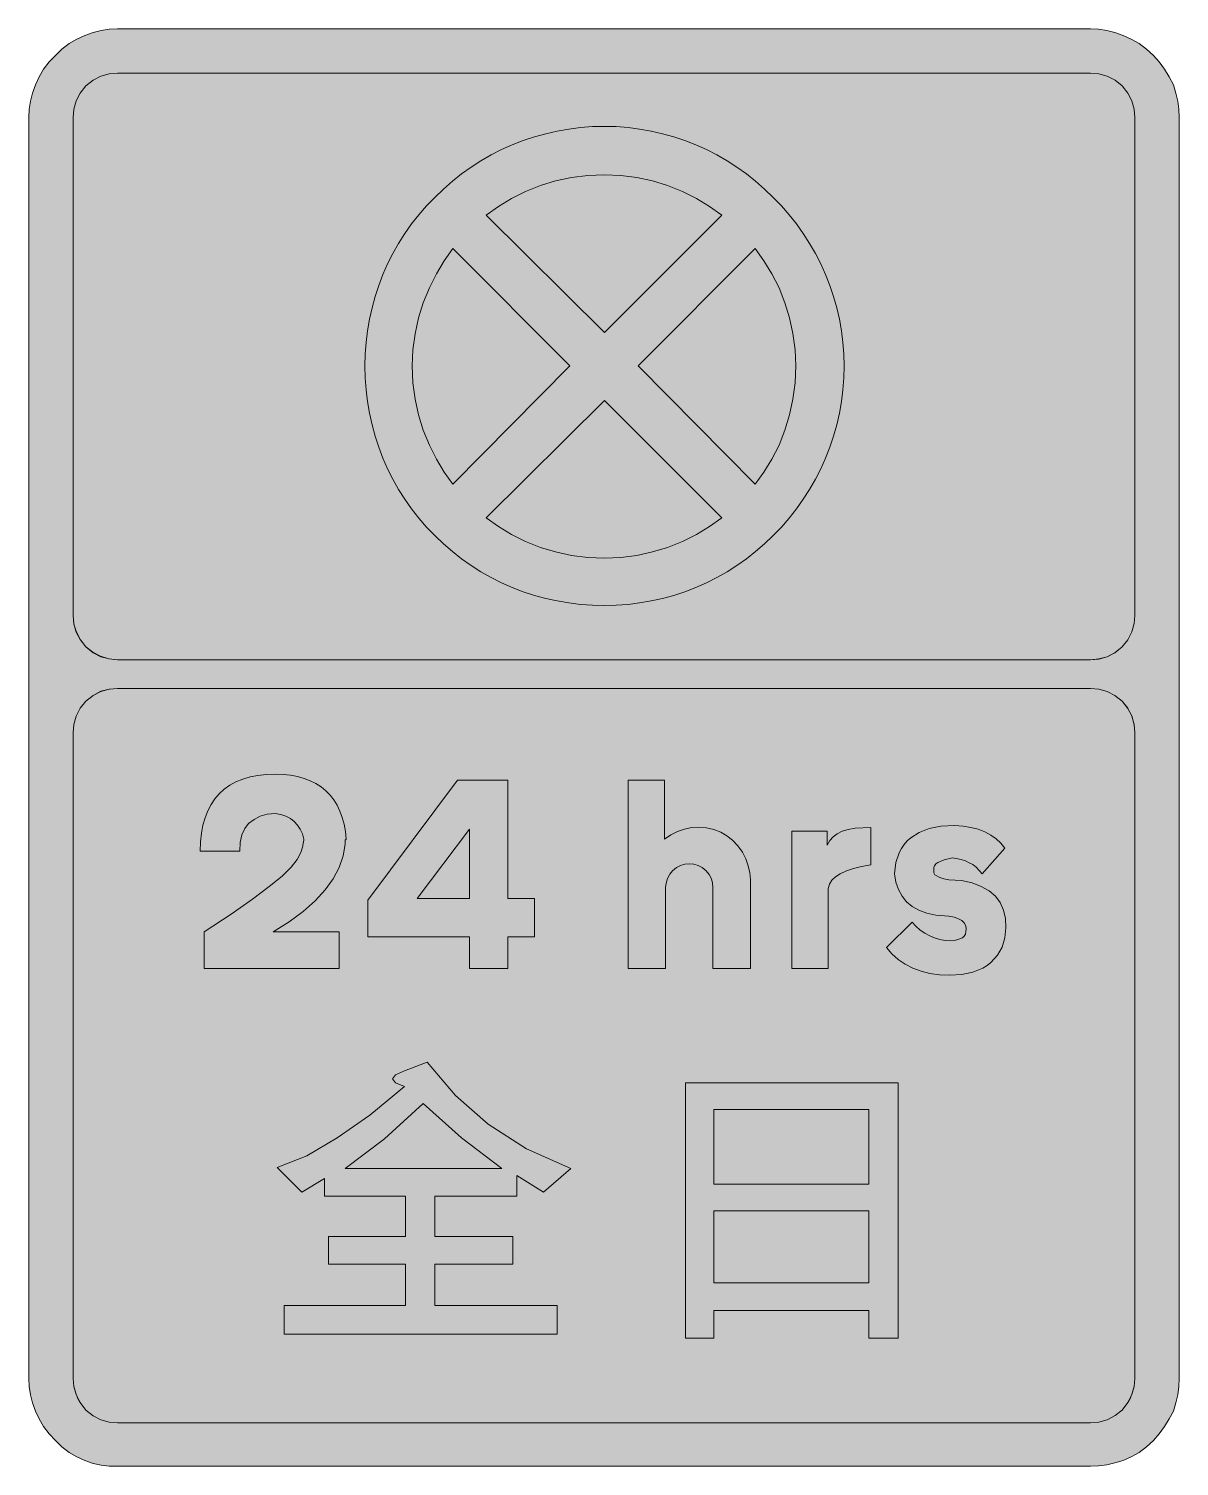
# Model space of a CAD drawing. Header units: metres. Extents: x 180 to 390, y 5 to 267.
import ezdxf

# ---------------------------------------------------------------- set-up
doc = ezdxf.new("R2010")
doc.units = ezdxf.units.M
for name, color, linetype, true_color in [('FILL_BLACK_000000', 7, 'Continuous', 0x000000), ('FILL_BLUE_0000FF', 7, 'Continuous', 0x0000ff), ('FILL_RED_FF0000', 7, 'Continuous', 0xff0000), ('FILL_WHITE_FFFFFF', 7, 'Continuous', 0xffffff), ('FILL_YELLOW_FFFF00', 7, 'Continuous', 0xffff00)]:
    doc.layers.add(name, color=color, linetype=linetype, true_color=true_color)

msp = doc.modelspace()

# ---------------------------------------------------------------- hatches: boundary and pattern name
at = {"layer": 'FILL_BLACK_000000', "true_color": 0x000000}
h = msp.add_hatch(color=7, dxfattribs=at)
h.dxf.hatch_style = 1
h.paths.add_polyline_path([(378.13, 266.44), (379.62, 265.86), (381.1, 265.22), (382.54, 264.4), (383.92, 263.4), (385.2, 262.26), (386.24, 261.09), (387.2, 259.76), (388.06, 258.34), (388.8, 256.86), (389.27, 255.38), (389.61, 253.89), (389.81, 252.41), (389.88, 250.92), (389.88, 20.7), (389.81, 19.22), (389.61, 17.73), (389.27, 16.25), (388.8, 14.76), (388.06, 13.31), (387.2, 11.93), (386.24, 10.61), (385.2, 9.36), (383.92, 8.22), (382.54, 7.22), (381.1, 6.4), (379.62, 5.76), (378.13, 5.29), (376.65, 4.95), (375.16, 4.75), (373.68, 4.68), (196.02, 4.68), (194.53, 4.72), (193.05, 4.88), (191.56, 5.21), (190.08, 5.76), (188.6, 6.4), (187.18, 7.22), (185.85, 8.22), (184.68, 9.36), (183.54, 10.61), (182.54, 11.93), (181.72, 13.31), (181.08, 14.76), (180.5, 16.25), (180.11, 17.73), (179.89, 19.22), (179.82, 20.7), (179.82, 250.92), (179.89, 252.41), (180.11, 253.89), (180.5, 255.38), (181.08, 256.86), (181.72, 258.34), (182.54, 259.76), (183.54, 261.09), (184.68, 262.26), (185.85, 263.4), (187.18, 264.4), (188.6, 265.22), (190.08, 265.86), (191.56, 266.44), (193.05, 266.83), (194.53, 267.05), (196.02, 267.12), (373.68, 267.12), (375.16, 267.05), (376.65, 266.83), (378.13, 266.44)])
h.paths.add_polyline_path([(191.61, 145.4), (190.26, 144.36), (189.21, 143.06), (188.48, 141.62), (188.06, 140.11), (187.92, 138.6), (187.92, 20.7), (188.05, 19.26), (188.46, 17.82), (188.79, 17.04), (189.22, 16.31), (190.26, 14.94), (191.56, 13.89), (193, 13.16), (194.51, 12.74), (196.02, 12.6), (373.68, 12.6), (375.21, 12.74), (376.74, 13.14), (378.16, 13.97), (379.44, 14.94), (380.49, 16.32), (381.22, 17.75), (381.64, 19.22), (381.78, 20.7), (381.78, 138.6), (381.64, 140.06), (381.24, 141.66), (380.47, 143.01), (379.44, 144.36), (378.13, 145.41), (376.69, 146.14), (375.19, 146.56), (373.68, 146.7), (196.02, 146.7), (194.56, 146.57), (192.96, 146.16), (191.61, 145.4)], flags=16)
h.paths.add_polyline_path([(375.19, 152.06), (376.69, 152.48), (378.13, 153.21), (379.44, 154.26), (380.49, 155.57), (381.22, 157.01), (381.64, 158.51), (381.78, 160.02), (381.78, 250.92), (381.64, 252.43), (381.22, 253.94), (380.49, 255.38), (379.44, 256.68), (378.16, 257.72), (376.74, 258.48), (375.21, 258.89), (373.68, 259.02), (196.02, 259.02), (194.51, 258.88), (193, 258.46), (191.56, 257.73), (190.26, 256.68), (189.22, 255.33), (188.46, 253.98), (188.05, 252.45), (187.92, 250.92), (187.92, 160.02), (188.08, 158.44), (188.55, 156.94), (189.29, 155.54), (190.26, 154.26), (191.54, 153.29), (192.94, 152.55), (194.44, 152.08), (196.02, 151.92), (373.68, 151.92), (375.19, 152.06)], flags=16)
h = msp.add_hatch(color=7, dxfattribs=at)
h.dxf.hatch_style = 1
h.paths.add_polyline_path([(236.52, 102.24), (236.52, 95.58), (211.86, 95.58), (211.86, 102.24), (216.75, 105.47), (220.67, 108.21), (223.74, 110.5), (226.06, 112.43), (227.72, 114.07), (228.84, 115.48), (229.52, 116.73), (229.86, 117.9), (229.86, 118.08), (230.04, 118.98), (230.04, 119.16), (229.78, 120.12), (229.4, 120.98), (228.91, 121.73), (228.31, 122.38), (227.59, 122.91), (226.77, 123.34), (225.85, 123.65), (224.82, 123.84), (223.33, 123.71), (222.05, 123.35), (220.95, 122.78), (219.96, 122.04), (219.25, 121.1), (218.75, 119.93), (218.44, 118.55), (218.34, 117), (211.14, 117), (211.19, 118.67), (211.36, 120.24), (211.63, 121.7), (212.01, 123.07), (212.5, 124.32), (213.1, 125.48), (213.8, 126.52), (214.61, 127.46), (215.52, 128.29), (216.54, 129.02), (217.66, 129.63), (218.89, 130.14), (220.22, 130.53), (221.65, 130.81), (223.18, 130.98), (224.82, 131.04), (226.26, 130.99), (227.63, 130.85), (228.91, 130.61), (230.11, 130.27), (231.23, 129.84), (232.26, 129.32), (233.21, 128.71), (234.07, 128), (234.84, 127.21), (235.53, 126.32), (236.13, 125.35), (236.64, 124.28), (237.06, 123.13), (237.39, 121.89), (237.63, 120.57), (237.78, 119.16), (237.6, 118.98), (237.6, 118.26), (237.22, 116.12), (236.48, 114.01), (235.39, 111.94), (233.93, 109.91), (232.11, 107.93), (229.93, 105.98), (227.38, 104.09), (224.46, 102.24), (236.52, 102.24)])
h = msp.add_hatch(color=7, dxfattribs=at)
h.dxf.hatch_style = 1
h.paths.add_polyline_path([(272.16, 101.34), (267.3, 101.34), (267.3, 95.58), (260.28, 95.58), (260.28, 101.34), (241.74, 101.34), (241.74, 108), (258.12, 129.96), (267.3, 129.96), (267.3, 108.36), (272.16, 108.36), (272.16, 101.34)])
h.paths.add_polyline_path([(260.28, 108.36), (260.28, 120.96), (250.74, 108.36), (260.28, 108.36)], flags=16)
h = msp.add_hatch(color=7, dxfattribs=at)
h.dxf.hatch_style = 1
h.paths.add_polyline_path([(297.05, 119.95), (298.26, 120.57), (299.53, 121.01), (300.85, 121.28), (302.19, 121.35), (303.54, 121.24), (304.88, 120.93), (306.18, 120.42), (307.25, 119.78), (308.29, 118.96), (309.27, 117.96), (310.14, 116.82), (310.74, 115.58), (311.2, 114.3), (311.48, 113.02), (311.58, 111.78), (311.58, 95.58), (304.74, 95.58), (304.74, 110.34), (304.67, 111.15), (304.45, 111.94), (304.06, 112.69), (303.48, 113.4), (302.77, 113.98), (302.02, 114.37), (301.23, 114.59), (300.42, 114.66), (299.61, 114.59), (298.82, 114.37), (298.07, 113.98), (297.36, 113.4), (296.84, 112.75), (296.46, 111.96), (296.21, 111.15), (296.1, 110.34), (296.1, 95.58), (289.26, 95.58), (289.26, 129.96), (295.92, 129.96), (295.92, 119.16), (297.05, 119.95)])
h = msp.add_hatch(color=7, dxfattribs=at)
h.dxf.hatch_style = 1
h.paths.add_polyline_path([(319.14, 120.6), (325.62, 120.6), (325.62, 118.08), (326.09, 118.93), (326.7, 119.61), (327.44, 120.16), (328.32, 120.6), (329.46, 120.94), (330.73, 121.16), (333.54, 121.32), (333.54, 114.48), (331.88, 114.18), (330.41, 113.81), (329.11, 113.37), (327.96, 112.86), (327.12, 112.29), (326.47, 111.65), (326.04, 110.94), (325.8, 110.16), (325.8, 95.58), (319.14, 95.58), (319.14, 120.6)])
h = msp.add_hatch(color=7, dxfattribs=at)
h.dxf.hatch_style = 1
h.paths.add_polyline_path([(358.03, 101.14), (357.52, 99.47), (356.68, 97.97), (355.5, 96.66), (354.78, 96.09), (353.99, 95.61), (352.19, 94.88), (350.16, 94.46), (347.94, 94.32), (346.1, 94.4), (344.37, 94.65), (342.74, 95.06), (341.23, 95.63), (339.84, 96.34), (338.57, 97.21), (337.43, 98.21), (336.42, 99.36), (341.1, 104.04), (341.81, 103.27), (342.58, 102.58), (343.43, 101.99), (344.34, 101.52), (345.21, 101.15), (346.16, 100.87), (347.15, 100.68), (348.12, 100.62), (348.86, 100.68), (349.47, 100.82), (350.28, 101.16), (350.62, 101.46), (350.84, 101.84), (351, 102.78), (350.91, 103.35), (350.63, 103.86), (350.18, 104.29), (349.56, 104.65), (348.77, 104.93), (347.81, 105.13), (345.42, 105.3), (343.77, 105.65), (342.34, 106.18), (341.11, 106.87), (340.09, 107.73), (339.26, 108.76), (338.61, 109.96), (338.15, 111.32), (337.86, 112.86), (338.15, 114.89), (338.74, 116.67), (339.15, 117.46), (339.64, 118.18), (340.21, 118.84), (340.85, 119.43), (342.38, 120.41), (344.21, 121.11), (346.37, 121.54), (348.84, 121.68), (350.4, 121.55), (351.84, 121.31), (353.17, 120.96), (354.37, 120.49), (355.46, 119.91), (356.43, 119.22), (357.29, 118.43), (358.02, 117.54), (353.88, 112.86), (352.78, 114.05), (352.18, 114.51), (351.54, 114.84), (350.83, 115.18), (350.08, 115.43), (348.48, 115.74), (346.93, 115.4), (345.82, 114.93), (345.45, 114.64), (345.19, 114.32), (345.06, 113.97), (345.06, 113.58), (345.06, 113.04), (345.24, 112.68), (346.14, 112.14), (346.89, 111.9), (347.78, 111.74), (350.1, 111.6), (352.06, 111.17), (353.74, 110.55), (355.16, 109.75), (356.31, 108.77), (357.19, 107.59), (357.79, 106.23), (358.13, 104.69), (358.2, 102.96), (358.03, 101.14)])
h = msp.add_hatch(color=7, dxfattribs=at)
h.dxf.hatch_style = 1
h.paths.add_polyline_path([(257.76, 72.36), (263.7, 67.14), (270.72, 62.64), (278.82, 59.04), (273.78, 54.72), (268.92, 57.78), (268.92, 54), (253.98, 54), (253.98, 46.62), (268.2, 46.62), (268.2, 41.58), (253.98, 41.58), (253.98, 34.02), (276.3, 34.02), (276.3, 28.8), (226.44, 28.8), (226.44, 34.02), (248.58, 34.02), (248.58, 41.58), (234.54, 41.58), (234.54, 46.62), (248.58, 46.62), (248.58, 54), (233.82, 54), (233.82, 57.24), (229.68, 54.72), (225.18, 59.22), (230.58, 61.38), (236.16, 64.62), (242.1, 68.76), (248.4, 73.98), (246.78, 74.7), (246.24, 75.42), (246.78, 76.14), (248.4, 76.86), (252.54, 78.48), (257.76, 72.36)])
h.paths.add_polyline_path([(258.84, 64.62), (251.82, 70.92), (244.8, 64.44), (237.6, 59.04), (266.22, 59.04), (258.84, 64.62)], flags=16)
h = msp.add_hatch(color=7, dxfattribs=at)
h.dxf.hatch_style = 1
h.paths.add_polyline_path([(338.58, 28.08), (333.18, 28.08), (333.18, 33.12), (304.92, 33.12), (304.92, 28.08), (299.7, 28.08), (299.7, 74.7), (338.58, 74.7), (338.58, 28.08)])
h.paths.add_polyline_path([(304.92, 51.3), (304.92, 38.16), (333.18, 38.16), (333.18, 51.3), (304.92, 51.3)], flags=16)
h.paths.add_polyline_path([(333.18, 69.84), (304.92, 69.84), (304.92, 56.16), (333.18, 56.16), (333.18, 69.84)], flags=16)
at = {"layer": 'FILL_BLUE_0000FF', "true_color": 0x0000ff}
h = msp.add_hatch(color=7, dxfattribs=at)
h.dxf.hatch_style = 1
h.paths.add_polyline_path([(265.57, 234.68), (267.95, 236.14), (270.5, 237.43), (273.24, 238.5), (276, 239.34), (278.89, 239.96), (281.87, 240.35), (284.94, 240.48), (287.9, 240.35), (290.84, 239.96), (293.7, 239.34), (296.46, 238.5), (299.2, 237.43), (301.75, 236.14), (304.13, 234.68), (306.36, 233.1), (284.94, 211.68), (263.34, 233.1), (265.57, 234.68)])
h = msp.add_hatch(color=7, dxfattribs=at)
h.dxf.hatch_style = 1
h.paths.add_polyline_path([(278.64, 205.56), (257.22, 183.96), (255.67, 186.19), (254.25, 188.57), (252.97, 191.12), (251.82, 193.86), (250.98, 196.62), (250.36, 199.51), (249.97, 202.49), (249.84, 205.56), (249.97, 208.52), (250.36, 211.45), (250.98, 214.32), (251.82, 217.08), (252.97, 219.82), (254.25, 222.37), (255.67, 224.75), (257.22, 226.98), (278.64, 205.56)])
h = msp.add_hatch(color=7, dxfattribs=at)
h.dxf.hatch_style = 1
h.paths.add_polyline_path([(291.06, 205.56), (312.48, 226.98), (314.06, 224.75), (315.52, 222.37), (316.81, 219.82), (317.88, 217.08), (318.72, 214.32), (319.34, 211.46), (319.73, 208.52), (319.86, 205.56), (319.73, 202.49), (319.34, 199.51), (318.72, 196.62), (317.88, 193.86), (316.81, 191.12), (315.52, 188.57), (314.06, 186.19), (312.48, 183.96), (291.06, 205.56)])
h = msp.add_hatch(color=7, dxfattribs=at)
h.dxf.hatch_style = 1
h.paths.add_polyline_path([(284.94, 199.26), (306.36, 177.84), (304.13, 176.26), (301.75, 174.8), (299.2, 173.51), (296.46, 172.44), (293.7, 171.6), (290.84, 170.98), (287.9, 170.59), (284.94, 170.46), (281.87, 170.59), (278.89, 170.98), (276, 171.6), (273.24, 172.44), (270.5, 173.51), (267.95, 174.8), (265.57, 176.26), (263.34, 177.84), (284.94, 199.26)])
at = {"layer": 'FILL_RED_FF0000', "true_color": 0xff0000}
h = msp.add_hatch(color=7, dxfattribs=at)
h.dxf.hatch_style = 1
h.paths.add_polyline_path([(328.63, 203.37), (328.46, 201.2), (328.19, 199.05), (327.82, 196.93), (327.34, 194.83), (326.76, 192.76), (326.08, 190.72), (325.3, 188.73), (324.43, 186.78), (323.46, 184.87), (322.39, 183.01), (321.24, 181.21), (319.99, 179.46), (318.65, 177.78), (317.23, 176.15), (315.72, 174.6), (314.17, 173.09), (312.54, 171.67), (310.86, 170.35), (309.11, 169.11), (307.31, 167.97), (305.46, 166.92), (303.56, 165.96), (301.61, 165.1), (299.63, 164.34), (297.61, 163.68), (295.55, 163.12), (293.47, 162.65), (291.36, 162.29), (289.24, 162.03), (287.1, 161.87), (284.94, 161.82), (282.75, 161.87), (280.58, 162.03), (278.43, 162.29), (276.31, 162.65), (274.21, 163.12), (272.14, 163.68), (270.1, 164.34), (268.11, 165.1), (266.16, 165.96), (264.25, 166.92), (262.39, 167.97), (260.59, 169.11), (258.84, 170.35), (257.16, 171.67), (255.53, 173.09), (253.98, 174.6), (252.47, 176.15), (251.05, 177.78), (249.73, 179.46), (248.49, 181.21), (247.35, 183.01), (246.3, 184.87), (245.34, 186.78), (244.48, 188.73), (243.72, 190.72), (243.06, 192.76), (242.5, 194.83), (242.03, 196.93), (241.67, 199.05), (241.41, 201.2), (241.25, 203.37), (241.2, 205.56), (241.25, 207.72), (241.41, 209.86), (241.67, 211.98), (242.03, 214.09), (242.5, 216.17), (243.06, 218.23), (243.72, 220.25), (244.48, 222.23), (245.34, 224.18), (246.3, 226.08), (247.35, 227.93), (248.49, 229.73), (249.73, 231.48), (251.05, 233.16), (252.47, 234.79), (253.98, 236.34), (255.53, 237.85), (257.16, 239.27), (258.84, 240.61), (260.59, 241.86), (262.39, 243.01), (264.25, 244.08), (266.16, 245.05), (268.11, 245.92), (270.1, 246.7), (272.14, 247.38), (274.21, 247.96), (276.31, 248.44), (278.43, 248.81), (280.58, 249.08), (282.75, 249.25), (284.94, 249.3), (287.1, 249.25), (289.24, 249.08), (291.36, 248.81), (293.47, 248.44), (295.55, 247.96), (297.61, 247.38), (299.63, 246.7), (301.61, 245.92), (303.56, 245.05), (305.46, 244.08), (307.31, 243.01), (309.11, 241.86), (310.86, 240.61), (312.54, 239.27), (314.17, 237.85), (315.72, 236.34), (317.23, 234.79), (318.65, 233.16), (319.99, 231.48), (321.24, 229.73), (322.39, 227.93), (323.46, 226.08), (324.43, 224.18), (325.3, 222.23), (326.08, 220.25), (326.76, 218.23), (327.34, 216.17), (327.82, 214.09), (328.19, 211.98), (328.46, 209.86), (328.63, 207.72), (328.68, 205.56), (328.63, 203.37)])
at = {"layer": 'FILL_WHITE_FFFFFF', "true_color": 0xffffff}
h = msp.add_hatch(color=7, dxfattribs=at)
h.dxf.hatch_style = 1
h.paths.add_polyline_path([(373.68, 146.7), (375.19, 146.56), (376.7, 146.14), (378.14, 145.41), (379.44, 144.36), (380.49, 143.06), (381.22, 141.62), (381.64, 140.11), (381.78, 138.6), (381.78, 20.7), (381.64, 19.26), (381.24, 17.82), (380.91, 17.04), (380.48, 16.31), (379.44, 14.94), (378.16, 13.97), (376.74, 13.14), (375.21, 12.74), (373.68, 12.6), (196.02, 12.6), (194.51, 12.74), (193, 13.16), (191.57, 13.89), (190.26, 14.94), (189.21, 16.32), (188.48, 17.75), (188.06, 19.22), (187.92, 20.7), (187.92, 138.6), (188.06, 140.11), (188.48, 141.62), (189.21, 143.06), (190.26, 144.36), (191.57, 145.41), (193, 146.14), (194.51, 146.56), (196.02, 146.7), (373.68, 146.7)])
at = {"layer": 'FILL_YELLOW_FFFF00', "true_color": 0xffff00}
h = msp.add_hatch(color=7, dxfattribs=at)
h.dxf.hatch_style = 1
h.paths.add_polyline_path([(373.68, 259.02), (375.21, 258.88), (376.74, 258.48), (378.16, 257.71), (379.44, 256.68), (380.48, 255.33), (381.24, 253.98), (381.64, 252.45), (381.78, 250.92), (381.78, 160.02), (381.64, 158.51), (381.22, 157), (380.49, 155.56), (379.44, 154.26), (378.16, 153.22), (376.74, 152.46), (375.21, 152.05), (373.68, 151.92), (196.02, 151.92), (194.51, 152.06), (193, 152.48), (191.57, 153.21), (190.26, 154.26), (189.23, 155.61), (188.46, 156.96), (188.06, 158.49), (187.92, 160.02), (187.92, 250.92), (188.06, 252.43), (188.48, 253.93), (189.21, 255.37), (190.26, 256.68), (191.57, 257.73), (193, 258.46), (194.51, 258.88), (196.02, 259.02), (373.68, 259.02)])

# ---------------------------------------------------------------- linework, layer by layer
at = {"layer": 'FILL_BLACK_000000', "lineweight": 0, "true_color": 0x000000}
for points in [[(378.13, 266.44), (379.62, 265.86), (381.1, 265.22), (382.54, 264.4), (383.92, 263.4), (385.2, 262.26), (386.24, 261.09), (387.2, 259.76), (388.06, 258.34), (388.8, 256.86), (389.27, 255.38), (389.61, 253.89), (389.81, 252.41), (389.88, 250.92), (389.88, 20.7), (389.81, 19.22), (389.61, 17.73), (389.27, 16.25), (388.8, 14.76), (388.06, 13.31), (387.2, 11.93), (386.24, 10.61), (385.2, 9.36), (383.92, 8.22), (382.54, 7.22), (381.1, 6.4), (379.62, 5.76), (378.13, 5.29), (376.65, 4.95), (375.16, 4.75), (373.68, 4.68), (196.02, 4.68), (194.53, 4.72), (193.05, 4.88), (191.56, 5.21), (190.08, 5.76), (188.6, 6.4), (187.18, 7.22), (185.85, 8.22), (184.68, 9.36), (183.54, 10.61), (182.54, 11.93), (181.72, 13.31), (181.08, 14.76), (180.5, 16.25), (180.11, 17.73), (179.89, 19.22), (179.82, 20.7), (179.82, 250.92), (179.89, 252.41), (180.11, 253.89), (180.5, 255.38), (181.08, 256.86), (181.72, 258.34), (182.54, 259.76), (183.54, 261.09), (184.68, 262.26), (185.85, 263.4), (187.18, 264.4), (188.6, 265.22), (190.08, 265.86), (191.56, 266.44), (193.05, 266.83), (194.53, 267.05), (196.02, 267.12), (373.68, 267.12), (375.16, 267.05), (376.65, 266.83)], [(375.19, 152.06), (376.69, 152.48), (378.13, 153.21), (379.44, 154.26), (380.49, 155.57), (381.22, 157.01), (381.64, 158.51), (381.78, 160.02), (381.78, 250.92), (381.64, 252.43), (381.22, 253.94), (380.49, 255.38), (379.44, 256.68), (378.16, 257.72), (376.74, 258.48), (375.21, 258.89), (373.68, 259.02), (196.02, 259.02), (194.51, 258.88), (193, 258.46), (191.56, 257.73), (190.26, 256.68), (189.22, 255.33), (188.46, 253.98), (188.05, 252.45), (187.92, 250.92), (187.92, 160.02), (188.08, 158.44), (188.55, 156.94), (189.29, 155.54), (190.26, 154.26), (191.54, 153.29), (192.94, 152.55), (194.44, 152.08), (196.02, 151.92), (373.68, 151.92)], [(191.61, 145.4), (190.26, 144.36), (189.21, 143.06), (188.48, 141.62), (188.06, 140.11), (187.92, 138.6), (187.92, 20.7), (188.05, 19.26), (188.46, 17.82), (188.79, 17.04), (189.22, 16.31), (190.26, 14.94), (191.56, 13.89), (193, 13.16), (194.51, 12.74), (196.02, 12.6), (373.68, 12.6), (375.21, 12.74), (376.74, 13.14), (378.16, 13.97), (379.44, 14.94), (380.49, 16.32), (381.22, 17.75), (381.64, 19.22), (381.78, 20.7), (381.78, 138.6), (381.64, 140.06), (381.24, 141.66), (380.47, 143.01), (379.44, 144.36), (378.13, 145.41), (376.69, 146.14), (375.19, 146.56), (373.68, 146.7), (196.02, 146.7), (194.56, 146.57), (192.96, 146.16)], [(236.52, 102.24), (236.52, 95.58), (211.86, 95.58), (211.86, 102.24), (216.75, 105.47), (220.67, 108.21), (223.74, 110.5), (226.06, 112.43), (227.72, 114.07), (228.84, 115.48), (229.52, 116.73), (229.86, 117.9), (229.86, 118.08), (230.04, 118.98), (230.04, 119.16), (229.78, 120.12), (229.4, 120.98), (228.91, 121.73), (228.31, 122.38), (227.59, 122.91), (226.77, 123.34), (225.85, 123.65), (224.82, 123.84), (223.33, 123.71), (222.05, 123.35), (220.95, 122.78), (219.96, 122.04), (219.25, 121.1), (218.75, 119.93), (218.44, 118.55), (218.34, 117), (211.14, 117), (211.19, 118.67), (211.36, 120.24), (211.63, 121.7), (212.01, 123.07), (212.5, 124.32), (213.1, 125.48), (213.8, 126.52), (214.61, 127.46), (215.52, 128.29), (216.54, 129.02), (217.66, 129.63), (218.89, 130.14), (220.22, 130.53), (221.65, 130.81), (223.18, 130.98), (224.82, 131.04), (226.26, 130.99), (227.63, 130.85), (228.91, 130.61), (230.11, 130.27), (231.23, 129.84), (232.26, 129.32), (233.21, 128.71), (234.07, 128), (234.84, 127.21), (235.53, 126.32), (236.13, 125.35), (236.64, 124.28), (237.06, 123.13), (237.39, 121.89), (237.63, 120.57), (237.78, 119.16), (237.6, 118.98), (237.6, 118.26), (237.22, 116.12), (236.48, 114.01), (235.39, 111.94), (233.93, 109.91), (232.11, 107.93), (229.93, 105.98), (227.38, 104.09), (224.46, 102.24)], [(272.16, 101.34), (267.3, 101.34), (267.3, 95.58), (260.28, 95.58), (260.28, 101.34), (241.74, 101.34), (241.74, 108), (258.12, 129.96), (267.3, 129.96), (267.3, 108.36), (272.16, 108.36)], [(297.05, 119.95), (298.26, 120.57), (299.53, 121.01), (300.85, 121.28), (302.19, 121.35), (303.54, 121.24), (304.88, 120.93), (306.18, 120.42), (307.25, 119.78), (308.29, 118.96), (309.27, 117.96), (310.14, 116.82), (310.74, 115.58), (311.2, 114.3), (311.48, 113.02), (311.58, 111.78), (311.58, 95.58), (304.74, 95.58), (304.74, 110.34), (304.67, 111.15), (304.45, 111.94), (304.06, 112.69), (303.48, 113.4), (302.77, 113.98), (302.02, 114.37), (301.23, 114.59), (300.42, 114.66), (299.61, 114.59), (298.82, 114.37), (298.07, 113.98), (297.36, 113.4), (296.84, 112.75), (296.46, 111.96), (296.21, 111.15), (296.1, 110.34), (296.1, 95.58), (289.26, 95.58), (289.26, 129.96), (295.92, 129.96), (295.92, 119.16)], [(260.28, 108.36), (260.28, 120.96), (250.74, 108.36)], [(319.14, 120.6), (325.62, 120.6), (325.62, 118.08), (326.09, 118.93), (326.7, 119.61), (327.44, 120.16), (328.32, 120.6), (329.46, 120.94), (330.73, 121.16), (333.54, 121.32), (333.54, 114.48), (331.88, 114.18), (330.41, 113.81), (329.11, 113.37), (327.96, 112.86), (327.12, 112.29), (326.47, 111.65), (326.04, 110.94), (325.8, 110.16), (325.8, 95.58), (319.14, 95.58)], [(358.03, 101.14), (357.52, 99.47), (356.68, 97.97), (355.5, 96.66), (354.78, 96.09), (353.99, 95.61), (352.19, 94.88), (350.16, 94.46), (347.94, 94.32), (346.1, 94.4), (344.37, 94.65), (342.74, 95.06), (341.23, 95.63), (339.84, 96.34), (338.57, 97.21), (337.43, 98.21), (336.42, 99.36), (341.1, 104.04), (341.81, 103.27), (342.58, 102.58), (343.43, 101.99), (344.34, 101.52), (345.21, 101.15), (346.16, 100.87), (347.15, 100.68), (348.12, 100.62), (348.86, 100.68), (349.47, 100.82), (350.28, 101.16), (350.62, 101.46), (350.84, 101.84), (351, 102.78), (350.91, 103.35), (350.63, 103.86), (350.18, 104.29), (349.56, 104.65), (348.77, 104.93), (347.81, 105.13), (345.42, 105.3), (343.77, 105.65), (342.34, 106.18), (341.11, 106.87), (340.09, 107.73), (339.26, 108.76), (338.61, 109.96), (338.15, 111.32), (337.86, 112.86), (338.15, 114.89), (338.74, 116.67), (339.15, 117.46), (339.64, 118.18), (340.21, 118.84), (340.85, 119.43), (342.38, 120.41), (344.21, 121.11), (346.37, 121.54), (348.84, 121.68), (350.4, 121.55), (351.84, 121.31), (353.17, 120.96), (354.37, 120.49), (355.46, 119.91), (356.43, 119.22), (357.29, 118.43), (358.02, 117.54), (353.88, 112.86), (352.78, 114.05), (352.18, 114.51), (351.54, 114.84), (350.83, 115.18), (350.08, 115.43), (348.48, 115.74), (346.93, 115.4), (345.82, 114.93), (345.45, 114.64), (345.19, 114.32), (345.06, 113.97), (345.06, 113.58), (345.06, 113.04), (345.24, 112.68), (346.14, 112.14), (346.89, 111.9), (347.78, 111.74), (350.1, 111.6), (352.06, 111.17), (353.74, 110.55), (355.16, 109.75), (356.31, 108.77), (357.19, 107.59), (357.79, 106.23), (358.13, 104.69), (358.2, 102.96)], [(257.76, 72.36), (263.7, 67.14), (270.72, 62.64), (278.82, 59.04), (273.78, 54.72), (268.92, 57.78), (268.92, 54), (253.98, 54), (253.98, 46.62), (268.2, 46.62), (268.2, 41.58), (253.98, 41.58), (253.98, 34.02), (276.3, 34.02), (276.3, 28.8), (226.44, 28.8), (226.44, 34.02), (248.58, 34.02), (248.58, 41.58), (234.54, 41.58), (234.54, 46.62), (248.58, 46.62), (248.58, 54), (233.82, 54), (233.82, 57.24), (229.68, 54.72), (225.18, 59.22), (230.58, 61.38), (236.16, 64.62), (242.1, 68.76), (248.4, 73.98), (246.78, 74.7), (246.24, 75.42), (246.78, 76.14), (248.4, 76.86), (252.54, 78.48)], [(338.58, 28.08), (333.18, 28.08), (333.18, 33.12), (304.92, 33.12), (304.92, 28.08), (299.7, 28.08), (299.7, 74.7), (338.58, 74.7)], [(258.84, 64.62), (251.82, 70.92), (244.8, 64.44), (237.6, 59.04), (266.22, 59.04)], [(333.18, 69.84), (304.92, 69.84), (304.92, 56.16), (333.18, 56.16)], [(304.92, 51.3), (304.92, 38.16), (333.18, 38.16), (333.18, 51.3)]]:
    msp.add_lwpolyline(points, close=True, dxfattribs=at)
at = {"layer": 'FILL_BLUE_0000FF', "lineweight": 0, "true_color": 0x0000ff}
for points in [[(265.57, 234.68), (267.95, 236.14), (270.5, 237.43), (273.24, 238.5), (276, 239.34), (278.89, 239.96), (281.87, 240.35), (284.94, 240.48), (287.9, 240.35), (290.84, 239.96), (293.7, 239.34), (296.46, 238.5), (299.2, 237.43), (301.75, 236.14), (304.13, 234.68), (306.36, 233.1), (284.94, 211.68), (263.34, 233.1)], [(278.64, 205.56), (257.22, 183.96), (255.67, 186.19), (254.25, 188.57), (252.97, 191.12), (251.82, 193.86), (250.98, 196.62), (250.36, 199.51), (249.97, 202.49), (249.84, 205.56), (249.97, 208.52), (250.36, 211.45), (250.98, 214.32), (251.82, 217.08), (252.97, 219.82), (254.25, 222.37), (255.67, 224.75), (257.22, 226.98)], [(291.06, 205.56), (312.48, 226.98), (314.06, 224.75), (315.52, 222.37), (316.81, 219.82), (317.88, 217.08), (318.72, 214.32), (319.34, 211.46), (319.73, 208.52), (319.86, 205.56), (319.73, 202.49), (319.34, 199.51), (318.72, 196.62), (317.88, 193.86), (316.81, 191.12), (315.52, 188.57), (314.06, 186.19), (312.48, 183.96)], [(284.94, 199.26), (306.36, 177.84), (304.13, 176.26), (301.75, 174.8), (299.2, 173.51), (296.46, 172.44), (293.7, 171.6), (290.84, 170.98), (287.9, 170.59), (284.94, 170.46), (281.87, 170.59), (278.89, 170.98), (276, 171.6), (273.24, 172.44), (270.5, 173.51), (267.95, 174.8), (265.57, 176.26), (263.34, 177.84)]]:
    msp.add_lwpolyline(points, close=True, dxfattribs=at)
at = {"layer": 'FILL_RED_FF0000', "lineweight": 0, "true_color": 0xff0000}
msp.add_lwpolyline([(328.63, 203.37), (328.46, 201.2), (328.19, 199.05), (327.82, 196.93), (327.34, 194.83), (326.76, 192.76), (326.08, 190.72), (325.3, 188.73), (324.43, 186.78), (323.46, 184.87), (322.39, 183.01), (321.24, 181.21), (319.99, 179.46), (318.65, 177.78), (317.23, 176.15), (315.72, 174.6), (314.17, 173.09), (312.54, 171.67), (310.86, 170.35), (309.11, 169.11), (307.31, 167.97), (305.46, 166.92), (303.56, 165.96), (301.61, 165.1), (299.63, 164.34), (297.61, 163.68), (295.55, 163.12), (293.47, 162.65), (291.36, 162.29), (289.24, 162.03), (287.1, 161.87), (284.94, 161.82), (282.75, 161.87), (280.58, 162.03), (278.43, 162.29), (276.31, 162.65), (274.21, 163.12), (272.14, 163.68), (270.1, 164.34), (268.11, 165.1), (266.16, 165.96), (264.25, 166.92), (262.39, 167.97), (260.59, 169.11), (258.84, 170.35), (257.16, 171.67), (255.53, 173.09), (253.98, 174.6), (252.47, 176.15), (251.05, 177.78), (249.73, 179.46), (248.49, 181.21), (247.35, 183.01), (246.3, 184.87), (245.34, 186.78), (244.48, 188.73), (243.72, 190.72), (243.06, 192.76), (242.5, 194.83), (242.03, 196.93), (241.67, 199.05), (241.41, 201.2), (241.25, 203.37), (241.2, 205.56), (241.25, 207.72), (241.41, 209.86), (241.67, 211.98), (242.03, 214.09), (242.5, 216.17), (243.06, 218.23), (243.72, 220.25), (244.48, 222.23), (245.34, 224.18), (246.3, 226.08), (247.35, 227.93), (248.49, 229.73), (249.73, 231.48), (251.05, 233.16), (252.47, 234.79), (253.98, 236.34), (255.53, 237.85), (257.16, 239.27), (258.84, 240.61), (260.59, 241.86), (262.39, 243.01), (264.25, 244.08), (266.16, 245.05), (268.11, 245.92), (270.1, 246.7), (272.14, 247.38), (274.21, 247.96), (276.31, 248.44), (278.43, 248.81), (280.58, 249.08), (282.75, 249.25), (284.94, 249.3), (287.1, 249.25), (289.24, 249.08), (291.36, 248.81), (293.47, 248.44), (295.55, 247.96), (297.61, 247.38), (299.63, 246.7), (301.61, 245.92), (303.56, 245.05), (305.46, 244.08), (307.31, 243.01), (309.11, 241.86), (310.86, 240.61), (312.54, 239.27), (314.17, 237.85), (315.72, 236.34), (317.23, 234.79), (318.65, 233.16), (319.99, 231.48), (321.24, 229.73), (322.39, 227.93), (323.46, 226.08), (324.43, 224.18), (325.3, 222.23), (326.08, 220.25), (326.76, 218.23), (327.34, 216.17), (327.82, 214.09), (328.19, 211.98), (328.46, 209.86), (328.63, 207.72), (328.68, 205.56)], close=True, dxfattribs=at)
at = {"layer": 'FILL_WHITE_FFFFFF', "lineweight": 0, "true_color": 0xffffff}
msp.add_lwpolyline([(373.68, 146.7), (375.19, 146.56), (376.7, 146.14), (378.14, 145.41), (379.44, 144.36), (380.49, 143.06), (381.22, 141.62), (381.64, 140.11), (381.78, 138.6), (381.78, 20.7), (381.64, 19.26), (381.24, 17.82), (380.91, 17.04), (380.48, 16.31), (379.44, 14.94), (378.16, 13.97), (376.74, 13.14), (375.21, 12.74), (373.68, 12.6), (196.02, 12.6), (194.51, 12.74), (193, 13.16), (191.57, 13.89), (190.26, 14.94), (189.21, 16.32), (188.48, 17.75), (188.06, 19.22), (187.92, 20.7), (187.92, 138.6), (188.06, 140.11), (188.48, 141.62), (189.21, 143.06), (190.26, 144.36), (191.57, 145.41), (193, 146.14), (194.51, 146.56), (196.02, 146.7)], close=True, dxfattribs=at)
at = {"layer": 'FILL_YELLOW_FFFF00', "lineweight": 0, "true_color": 0xffff00}
msp.add_lwpolyline([(373.68, 259.02), (375.21, 258.88), (376.74, 258.48), (378.16, 257.71), (379.44, 256.68), (380.48, 255.33), (381.24, 253.98), (381.64, 252.45), (381.78, 250.92), (381.78, 160.02), (381.64, 158.51), (381.22, 157), (380.49, 155.56), (379.44, 154.26), (378.16, 153.22), (376.74, 152.46), (375.21, 152.05), (373.68, 151.92), (196.02, 151.92), (194.51, 152.06), (193, 152.48), (191.57, 153.21), (190.26, 154.26), (189.23, 155.61), (188.46, 156.96), (188.06, 158.49), (187.92, 160.02), (187.92, 250.92), (188.06, 252.43), (188.48, 253.93), (189.21, 255.37), (190.26, 256.68), (191.57, 257.73), (193, 258.46), (194.51, 258.88), (196.02, 259.02)], close=True, dxfattribs=at)

doc.saveas('drawing.dxf')
